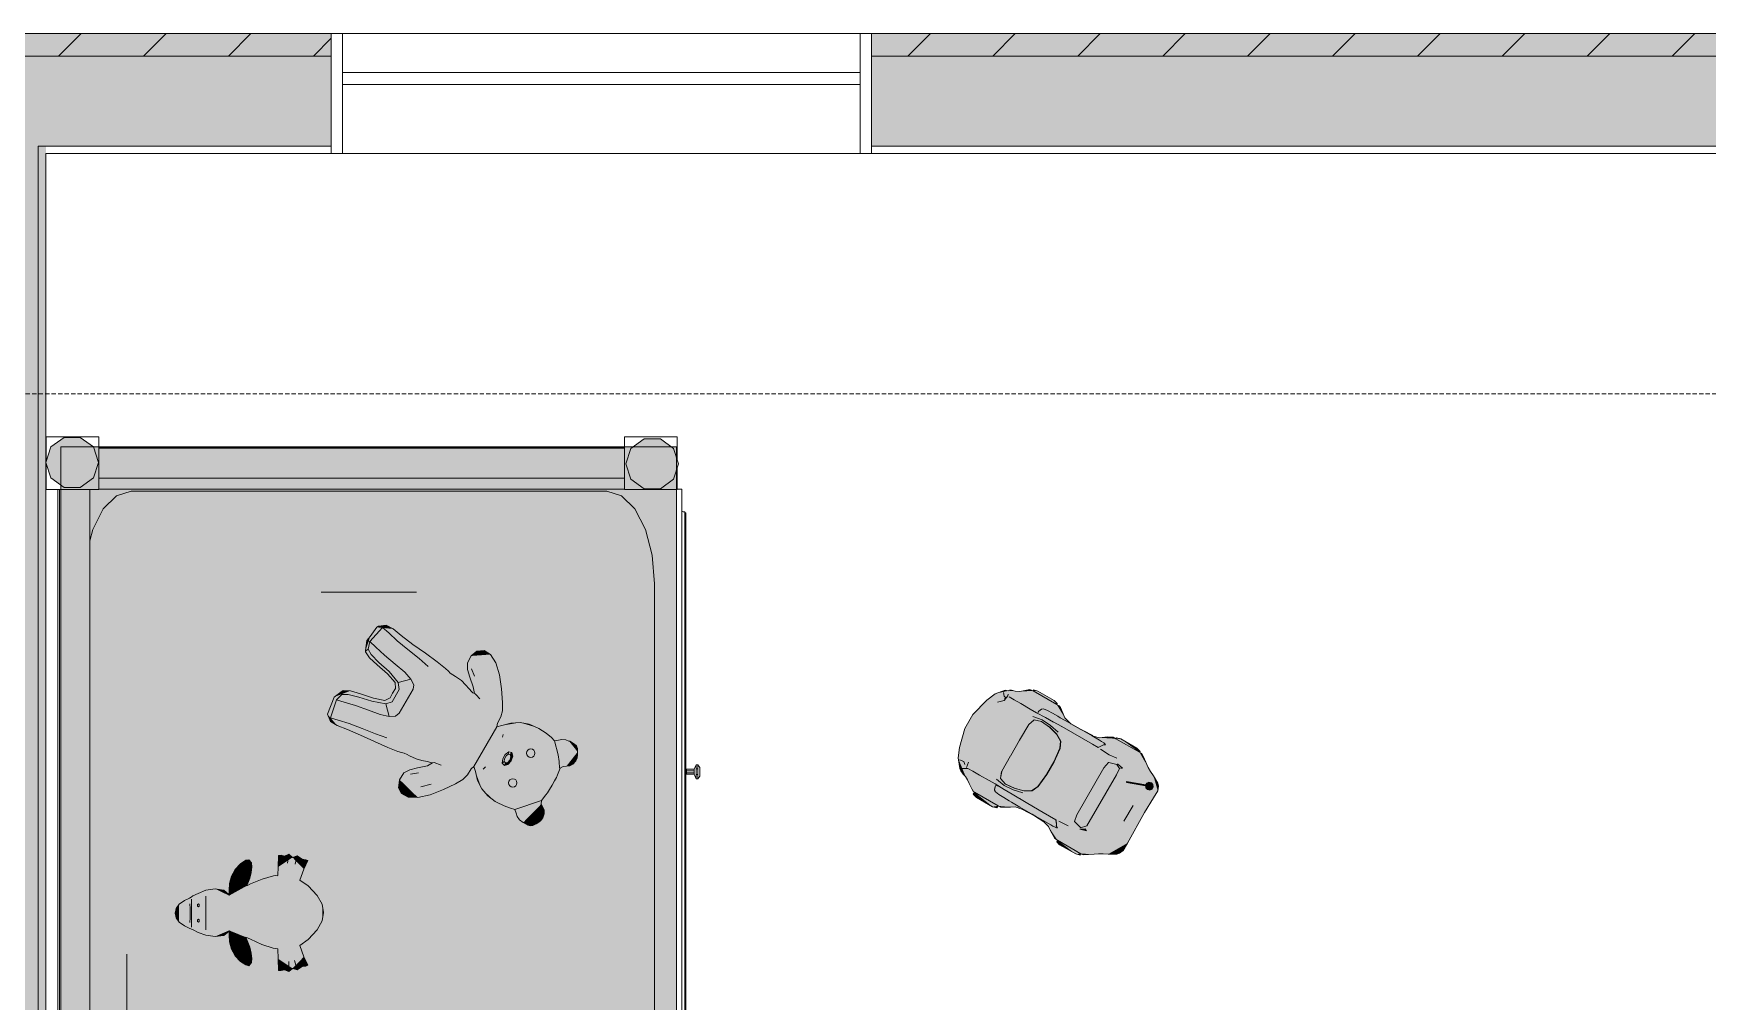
# Model space of a CAD drawing. Header units: inches. Extents: x 99 to 12024, y -5408 to 2559.
# Drawn here: x 8826.3 to 8937.8, y -5088.8 to -5024.3 of the extents above; entities that cross this region are included whole.
import ezdxf

# ---------------------------------------------------------------- set-up
doc = ezdxf.new("R2010")
doc.units = ezdxf.units.IN
doc.header["$LTSCALE"] = 96
doc.header["$MEASUREMENT"] = 0
doc.linetypes.add('Dash', pattern=[0.225, 0.15, -0.075])
for name, color, linetype, lineweight in [('Doors', 5, 'Continuous', 5), ('Walls_  Normal', 6, 'Continuous', 13), ('Windows', 5, 'Continuous', 5)]:
    doc.layers.add(name, color=color, linetype=linetype, lineweight=lineweight)
doc.layers.add('Furniture_ Interior', color=7, linetype='Continuous', lineweight=25, true_color=0x8080c0)
doc.layers.add('Hatch', color=7, linetype='Continuous', lineweight=0, true_color=0x919191)

# ---------------------------------------------------------------- blocks, each defined once
blk = doc.blocks.new('Beds_Single_Daybed')
at = {"layer": 'Furniture_ Interior', "color": 163, "lineweight": 0, "true_color": 0x8080c0, "transparency": 33554687}
for p, q in [((-37.12, 42.76), (37.12, 42.76)), ((-37.12, 42.64), (37.12, 42.64)), ((37.12, 40.64), (-37.12, 40.64)), ((-39.88, 5.02), (-39.88, 40.03)), ((-37.88, 40.03), (-37.88, 5.02)), ((-37.15, 5.02), (-37.15, 40.03)), ((38.58, 40.03), (37.12, 40.03)), ((37.88, 5.02), (37.88, 40.03)), ((39.88, 40.03), (39.88, 5.02)), ((-6.15, 38.16), (6.19, 38.16)), ((18.54, 38.16), (24.71, 38.16)), ((-30.28, 18.87), (-30.28, 25.22)), ((38.6, 1.52), (37.12, 1.52)), ((-18.5, 0.13), (-18.5, 0.25)), ((-18.38, 0.38), (-18.38, 0.88)), ((-18.24, 0.88), (-18.24, 0.38)), ((-18.12, 0.25), (-18.12, 0.13)), ((18.12, 0.13), (18.12, 0.25)), ((18.24, 0.38), (18.24, 0.88)), ((18.38, 0.88), (18.38, 0.38)), ((18.5, 0.25), (18.5, 0.13))]:
    blk.add_line(p, q, dxfattribs=at)
for points in [[(-38.83, 43.53), (-37.12, 43.53), (-37.12, 40.03), (-40.62, 40.03), (-40.62, 43.53), (-39.02, 43.53)], [(-37.15, 1.52), (-37.15, 1.21), (37.12, 1.21), (37.12, 43.53), (40.62, 43.53), (40.62, 40.03), (39.24, 40.03)], [(33.69, 40.64), (34.46, 40.44), (35.82, 39.74), (36.7, 38.85), (37, 37.87), (37, 6.2), (36.7, 5.22), (35.82, 4.34), (34.46, 3.63), (32.74, 3.18), (30.83, 3.03), (-30.83, 3.03), (-32.74, 3.18), (-34.46, 3.63), (-35.82, 4.34), (-36.7, 5.22), (-37, 6.2), (-37, 37.87), (-36.7, 38.85), (-35.82, 39.74), (-34.46, 40.44), (-33.69, 40.64)], [(-39.88, 5.04), (-39.89, 5.04), (-39.89, 40.03)], [(37.87, 5.02), (37.87, 39.94), (37.88, 39.94)], [(-39.13, 1.52), (-40.62, 1.52), (-40.62, 5.02), (-37.12, 5.02), (-37.12, 1.52), (-38.52, 1.52)], [(37.12, 5.02), (40.62, 5.02), (40.62, 1.52), (39.21, 1.52)], [(-0.93, 1.21), (-0.95, 1.19), (-0.99, 1.1), (-1, 1), (-35.62, 1), (-35.64, 1.1), (-35.68, 1.19), (-35.69, 1.21)], [(35.69, 1.21), (35.68, 1.19), (35.64, 1.1), (35.63, 1), (1, 1), (0.99, 1.1), (0.95, 1.19), (0.93, 1.21)], [(-1.06, 1), (-1.06, 0.94), (-35.56, 0.94), (-35.56, 1)], [(-17.85, 0.25), (-17.85, 0.13), (-18.77, 0.13), (-18.77, 0.25), (-17.85, 0.25), (-18.14, 0.38), (-18.49, 0.38), (-18.77, 0.25)], [(-17.85, 0.13), (-18.02, 0), (-18.6, 0), (-18.77, 0.13)], [(-18.49, 0.38), (-18.49, 0.88), (-18.14, 0.88), (-18.14, 0.38)], [(35.56, 1), (35.56, 0.94), (1.06, 0.94), (1.06, 1)], [(17.85, 0.13), (17.85, 0.25), (18.14, 0.38), (18.14, 0.88), (18.49, 0.88), (18.49, 0.38)], [(18.77, 0.13), (17.85, 0.13), (18.02, 0), (18.6, 0), (18.77, 0.13), (18.77, 0.25), (17.85, 0.25)], [(18.14, 0.38), (18.49, 0.38), (18.77, 0.25)]]:
    blk.add_lwpolyline(points, dxfattribs=at)
for points in [[(-40.59, 42.35), (-39.95, 43.23), (-38.92, 43.56), (-37.89, 43.23), (-37.26, 42.35), (-37.26, 41.27), (-37.89, 40.39), (-38.92, 40.06), (-39.95, 40.39), (-40.59, 41.27)], [(40.05, 42.56), (40.05, 1.56), (-39.95, 1.56), (-39.95, 42.56)], [(37.24, 41.13), (37.24, 42.22), (37.88, 43.09), (38.91, 43.43), (39.94, 43.09), (40.57, 42.22), (40.57, 41.13), (39.94, 40.26), (38.91, 39.92), (37.88, 40.26)], [(-40.49, 3.71), (-39.86, 4.59), (-38.83, 4.92), (-37.8, 4.59), (-37.16, 3.71), (-37.16, 2.63), (-37.8, 1.75), (-38.83, 1.42), (-39.86, 1.75), (-40.49, 2.63)], [(37.88, 1.75), (37.24, 2.63), (37.24, 3.71), (37.88, 4.59), (38.91, 4.92), (39.94, 4.59), (40.57, 3.71), (40.57, 2.63), (39.94, 1.75), (38.91, 1.42)]]:
    blk.add_lwpolyline(points, close=True, dxfattribs=at)
at = {"layer": 'Furniture_ Interior', "color": 7, "lineweight": 0, "true_color": 0xffffff, "transparency": 33554687}
for points in [[(-39.95, 43.23), (-38.92, 43.56), (-39.95, 43.23), (-37.89, 43.23)], [(-39.95, 43.23), (-37.26, 42.35), (-39.95, 43.23), (-40.59, 42.35)], [(-37.89, 43.23), (-37.26, 42.35), (-37.89, 43.23), (-39.95, 43.23)], [(40.05, 1.56), (-39.95, 1.56), (40.05, 1.56), (40.05, 42.56)], [(40.05, 42.56), (-39.95, 1.56), (40.05, 42.56), (-39.95, 42.56)], [(37.24, 42.22), (37.88, 43.09), (37.24, 42.22), (40.57, 42.22)], [(38.91, 43.43), (39.94, 43.09), (38.91, 43.43), (37.88, 43.09)], [(37.88, 43.09), (39.94, 43.09), (37.88, 43.09), (40.57, 42.22)], [(-40.59, 42.35), (-37.26, 42.35), (-40.59, 42.35), (-37.26, 41.27)], [(-40.59, 41.27), (-40.59, 42.35), (-40.59, 41.27), (-37.26, 41.27)], [(-40.59, 41.27), (-37.26, 41.27), (-40.59, 41.27), (-39.95, 40.39)], [(-37.26, 41.27), (-37.89, 40.39), (-37.26, 41.27), (-39.95, 40.39)], [(37.24, 42.22), (40.57, 42.22), (37.24, 42.22), (37.24, 41.13)], [(37.24, 41.13), (40.57, 42.22), (37.24, 41.13), (40.57, 41.13)], [(-38.92, 40.06), (-39.95, 40.39), (-38.92, 40.06), (-37.89, 40.39)], [(37.88, 40.26), (37.24, 41.13), (37.88, 40.26), (40.57, 41.13)], [(37.88, 40.26), (40.57, 41.13), (37.88, 40.26), (39.94, 40.26)], [(39.94, 40.26), (38.91, 39.92), (39.94, 40.26), (37.88, 40.26)], [(-40.49, 3.71), (-39.86, 4.59), (-40.49, 3.71), (-37.8, 4.59)], [(-37.8, 4.59), (-37.16, 3.71), (-37.8, 4.59), (-40.49, 3.71)], [(-39.86, 4.59), (-38.83, 4.92), (-39.86, 4.59), (-37.8, 4.59)], [(37.88, 4.59), (40.57, 3.71), (37.88, 4.59), (37.24, 3.71)], [(37.88, 4.59), (38.91, 4.92), (37.88, 4.59), (39.94, 4.59)], [(39.94, 4.59), (40.57, 3.71), (39.94, 4.59), (37.88, 4.59)], [(-40.49, 3.71), (-37.16, 3.71), (-40.49, 3.71), (-40.49, 2.63)], [(-40.49, 2.63), (-37.16, 3.71), (-40.49, 2.63), (-37.16, 2.63)], [(37.24, 3.71), (40.57, 3.71), (37.24, 3.71), (40.57, 2.63)], [(37.24, 2.63), (37.24, 3.71), (37.24, 2.63), (40.57, 2.63)], [(-37.16, 2.63), (-37.8, 1.75), (-37.16, 2.63), (-40.49, 2.63)], [(-37.8, 1.75), (-39.86, 1.75), (-37.8, 1.75), (-40.49, 2.63)], [(37.88, 1.75), (37.24, 2.63), (37.88, 1.75), (40.57, 2.63)], [(40.57, 2.63), (39.94, 1.75), (40.57, 2.63), (37.88, 1.75)], [(-38.83, 1.42), (-39.86, 1.75), (-38.83, 1.42), (-37.8, 1.75)], [(37.88, 1.75), (39.94, 1.75), (37.88, 1.75), (38.91, 1.42)]]:
    blk.add_solid(points, dxfattribs=at)
blk = doc.blocks.new("-Bonus Kids' Items_Toys_Plush Bear")
at = {"layer": 'Furniture_ Interior', "color": 163, "lineweight": 0, "true_color": 0x8080c0, "transparency": 33554687}
for p, q in [((-2.64, 14.17), (-1.24, 15.4)), ((-0.27, 12.08), (-0.24, 11.95)), ((0.37, 12.08), (0.33, 11.95)), ((-1.53, 10.37), (1.53, 10.37)), ((-1.16, 11.05), (-1.37, 11)), ((1.3, 11), (1.12, 11.05)), ((-4.47, 7.98), (-3.97, 8.51)), ((-3.73, 7.39), (-4.08, 6.98)), ((4.04, 6.98), (3.7, 7.4)), ((-3.49, 0.47), (-2.26, 0.22)), ((-1.77, 0.37), (-1.49, 0.3)), ((3.46, 0.47), (3.39, 0.19)), ((3.46, 0.47), (3.71, 0.86))]:
    blk.add_line(p, q, dxfattribs=at)
for points in [[(3.61, 1.82), (3.72, 1.13), (3.7, 0.6), (3.39, 0.19), (3.27, 0.13), (2.53, 0.06), (2.17, 0), (1.56, 0.26), (1.49, 0.3), (1.27, 0.73), (1.12, 1.41), (0.93, 2.3), (0.69, 3.03), (0.36, 3.26), (0, 3.24), (-0.36, 3.26), (-0.69, 3.03), (-0.93, 2.3), (-1.12, 1.41), (-1.27, 0.73), (-1.49, 0.3), (-1.56, 0.26), (-2.17, 0), (-3.39, 0.19), (-3.7, 0.6), (-3.72, 1.13), (-3.6, 1.84), (-3.49, 2.79), (-3.4, 3.81), (-3.3, 4.77), (-3.19, 5.48), (-3.13, 5.74), (-3.08, 5.9), (-3.06, 6.12), (-3.05, 6.31), (-3.01, 6.79), (-2.92, 7.17), (-2.8, 7.52), (-2.72, 7.76), (-2.69, 7.86), (-3.04, 7.67), (-3.49, 7.17), (-3.85, 6.78), (-4.23, 6.55), (-4.76, 6.53), (-5.26, 6.74), (-5.5, 7.1), (-5.49, 7.6), (-5.18, 8.18), (-4.62, 8.79), (-3.87, 9.39), (-3.13, 9.89), (-2.64, 10.16), (-2.23, 10.28), (-1.76, 10.3), (-1.53, 10.37), (-1.76, 10.62), (-2.21, 11.05), (-2.55, 11.57), (-2.76, 12.15), (-2.83, 12.76), (-2.83, 12.86), (-2.8, 13.43), (-2.72, 13.88), (-2.64, 14.17), (-2.82, 14.36), (-2.98, 14.53), (-3.08, 14.78), (-3.13, 15.08), (-3.12, 15.43), (-3.07, 15.6), (-2.96, 15.74), (-2.77, 15.87), (-2.58, 15.98), (-2.41, 16.04), (-2.2, 16.06), (-1.91, 16.01), (-1.71, 15.88), (-1.57, 15.7), (-1.45, 15.51), (-1.24, 15.4), (-0.77, 15.47), (-0.59, 15.5), (-0.33, 15.51), (0, 15.52), (0.33, 15.51), (0.59, 15.5), (0.77, 15.47), (1.24, 15.4), (1.45, 15.51), (1.57, 15.7), (1.71, 15.88), (1.91, 16.01), (2.2, 16.06), (2.41, 16.04), (2.58, 15.98), (2.77, 15.87), (2.96, 15.74), (3.07, 15.6), (3.12, 15.43), (3.12, 15.06), (3.11, 15.01), (3.07, 14.79), (2.97, 14.55), (2.81, 14.38), (2.64, 14.17), (2.72, 13.88), (2.8, 13.43), (2.83, 12.86), (2.83, 12.76), (2.76, 12.15), (2.55, 11.57), (2.21, 11.05), (1.76, 10.62), (1.53, 10.37), (1.76, 10.3), (2.23, 10.28), (2.64, 10.16), (3.13, 9.89), (3.87, 9.39), (4.62, 8.79), (5.18, 8.18), (5.49, 7.6), (5.5, 7.1), (5.23, 6.71), (4.76, 6.53), (4.23, 6.55), (3.85, 6.78), (3.49, 7.17), (3.05, 7.67), (2.72, 7.98), (2.69, 7.86), (2.72, 7.76), (2.8, 7.52), (2.91, 7.17), (3.01, 6.79), (3.05, 6.31), (3.08, 5.9), (3.13, 5.74), (3.19, 5.48), (3.3, 4.77), (3.4, 3.81), (3.49, 2.79)], [(-0.27, 12.27), (0.05, 12.34), (0.37, 12.27), (0.54, 12.1), (0.37, 12.08), (0.26, 12.19), (0.05, 12.24), (-0.16, 12.19), (-0.27, 12.08), (-0.45, 12.1)]]:
    blk.add_lwpolyline(points, close=True, dxfattribs=at)
for points in [[(1.24, 15.37), (1.61, 15.13), (1.95, 14.84), (2.64, 14.17)], [(0.54, 12.1), (0.48, 11.9), (0.22, 11.78), (-0.12, 11.78), (-0.39, 11.9), (-0.45, 12.1)], [(0.48, 11.9), (0.33, 11.95), (0.16, 11.87), (-0.06, 11.87), (-0.24, 11.95), (-0.39, 11.9)], [(-2.69, 7.86), (-2.63, 7.95), (-2.54, 8.45)], [(2.57, 8.47), (2.69, 8.12), (2.7, 8.02), (2.7, 8)], [(-3.68, 0.73), (-3.49, 0.47), (-3.38, 1.01), (-3.2, 1.76), (-3.05, 2.67), (-2.91, 3.61), (-2.76, 4.4)], [(0.8, 3.2), (0.43, 3.51), (-0.52, 3.51), (-0.84, 3.2), (-1.46, 3.83), (-1.64, 3.24), (-1.79, 2.41), (-1.94, 1.51), (-2.14, 0.75), (-2.26, 0.22), (-1.77, 0.37), (-1.55, 0.72), (-1.35, 1.43), (-1.16, 2.32), (-0.84, 3.2)], [(-1.46, 3.83), (-1.22, 4.18), (-0.94, 4.29), (0.91, 4.29), (1.19, 4.18), (1.42, 3.83)], [(1.54, 0.28), (1.73, 0.37), (1.51, 0.72), (1.31, 1.43), (1.13, 2.32), (0.8, 3.2), (1.42, 3.83), (1.61, 3.24), (1.76, 2.41), (1.91, 1.51), (2.1, 0.75), (2.22, 0.22), (3.46, 0.47), (3.35, 1.01), (3.17, 1.76), (3.02, 2.67), (2.88, 3.61), (2.72, 4.4)], [(1.73, 0.37), (2.22, 0.22), (2.17, 0)]]:
    blk.add_lwpolyline(points, dxfattribs=at)
for centre in [(-1.18, 13.16), (1.14, 13.21)]:
    blk.add_circle(centre, 0.28, dxfattribs=at)
at = {"layer": 'Furniture_ Interior', "color": 7, "lineweight": 0, "true_color": 0xffffff, "transparency": 33554687}
for points in [[(-3.13, 15.08), (-3.12, 15.43), (-3.13, 15.08), (-2.77, 15.87)], [(-2.77, 15.87), (-1.45, 15.51), (-2.77, 15.87), (-3.13, 15.08)], [(-3.12, 15.43), (-2.96, 15.74), (-3.12, 15.43), (-2.77, 15.87)], [(-3.07, 15.6), (-2.96, 15.74), (-3.07, 15.6), (-3.12, 15.43)], [(-2.58, 15.98), (-1.57, 15.7), (-2.58, 15.98), (-2.77, 15.87)], [(-1.57, 15.7), (-1.45, 15.51), (-1.57, 15.7), (-2.77, 15.87)], [(-2.58, 15.98), (-2.41, 16.04), (-2.58, 15.98), (-1.57, 15.7)], [(-2.41, 16.04), (-2.2, 16.06), (-2.41, 16.04), (-1.57, 15.7)], [(-1.91, 16.01), (-1.71, 15.88), (-1.91, 16.01), (-2.2, 16.06)], [(-1.71, 15.88), (-1.57, 15.7), (-1.71, 15.88), (-2.2, 16.06)], [(1.57, 15.7), (3.11, 15.01), (1.57, 15.7), (1.45, 15.51)], [(1.57, 15.7), (1.71, 15.88), (1.57, 15.7), (2.2, 16.06)], [(2.2, 16.06), (2.41, 16.04), (2.2, 16.06), (1.57, 15.7)], [(1.57, 15.7), (2.41, 16.04), (1.57, 15.7), (2.58, 15.98)], [(2.58, 15.98), (2.77, 15.87), (2.58, 15.98), (1.57, 15.7)], [(2.77, 15.87), (3.11, 15.01), (2.77, 15.87), (1.57, 15.7)], [(1.71, 15.88), (1.91, 16.01), (1.71, 15.88), (2.2, 16.06)], [(2.96, 15.74), (3.12, 15.43), (2.96, 15.74), (2.77, 15.87)], [(2.77, 15.87), (3.12, 15.43), (2.77, 15.87), (3.12, 15.06)], [(3.12, 15.06), (3.11, 15.01), (3.12, 15.06), (2.77, 15.87)], [(3.07, 15.6), (3.12, 15.43), (3.07, 15.6), (2.96, 15.74)], [(-3.08, 14.78), (-3.13, 15.08), (-3.08, 14.78), (-1.45, 15.51)], [(-2.82, 14.36), (-3.08, 14.78), (-2.82, 14.36), (-1.45, 15.51)], [(-2.82, 14.36), (-2.98, 14.53), (-2.82, 14.36), (-3.08, 14.78)], [(-0.59, 15.5), (-0.33, 15.51), (-0.59, 15.5), (-2.83, 12.86)], [(-2.83, 12.86), (-0.33, 15.51), (-2.83, 12.86), (-2.83, 12.76)], [(-2.83, 12.76), (-0.33, 15.51), (-2.83, 12.76), (-1.76, 10.62)], [(-2.8, 13.43), (-0.59, 15.5), (-2.8, 13.43), (-2.83, 12.86)], [(-2.82, 14.36), (-1.45, 15.51), (-2.82, 14.36), (-2.64, 14.17)], [(-0.77, 15.47), (-0.59, 15.5), (-0.77, 15.47), (-2.8, 13.43)], [(-2.72, 13.88), (-0.77, 15.47), (-2.72, 13.88), (-2.8, 13.43)], [(-1.24, 15.4), (-0.77, 15.47), (-1.24, 15.4), (-2.72, 13.88)], [(-2.72, 13.88), (-2.64, 14.17), (-2.72, 13.88), (-1.24, 15.4)], [(-2.64, 14.17), (-1.45, 15.51), (-2.64, 14.17), (-1.24, 15.4)], [(-0.33, 15.51), (0, 15.52), (-0.33, 15.51), (-1.76, 10.62)], [(-1.76, 10.62), (0, 15.52), (-1.76, 10.62), (1.76, 10.62)], [(0.33, 15.51), (1.76, 10.62), (0.33, 15.51), (0, 15.52)], [(0.59, 15.5), (2.83, 12.86), (0.59, 15.5), (0.33, 15.51)], [(0.33, 15.51), (2.83, 12.86), (0.33, 15.51), (2.83, 12.76)], [(2.83, 12.76), (1.76, 10.62), (2.83, 12.76), (0.33, 15.51)], [(0.77, 15.47), (2.8, 13.43), (0.77, 15.47), (0.59, 15.5)], [(2.8, 13.43), (2.83, 12.86), (2.8, 13.43), (0.59, 15.5)], [(0.77, 15.47), (1.24, 15.4), (0.77, 15.47), (2.72, 13.88)], [(2.72, 13.88), (2.8, 13.43), (2.72, 13.88), (0.77, 15.47)], [(1.45, 15.51), (2.64, 14.17), (1.45, 15.51), (1.24, 15.4)], [(1.24, 15.4), (2.64, 14.17), (1.24, 15.4), (2.72, 13.88)], [(1.45, 15.51), (3.11, 15.01), (1.45, 15.51), (3.07, 14.79)], [(1.45, 15.51), (3.07, 14.79), (1.45, 15.51), (2.81, 14.38)], [(2.81, 14.38), (2.64, 14.17), (2.81, 14.38), (1.45, 15.51)], [(3.07, 14.79), (2.97, 14.55), (3.07, 14.79), (2.81, 14.38)], [(-2.55, 11.57), (-2.76, 12.15), (-2.55, 11.57), (-2.83, 12.76)], [(-1.76, 10.62), (-2.55, 11.57), (-1.76, 10.62), (-2.83, 12.76)], [(-0.27, 12.27), (-0.27, 12.08), (-0.27, 12.27), (-0.45, 12.1)], [(-0.27, 12.27), (0.05, 12.34), (-0.27, 12.27), (-0.16, 12.19)], [(-0.16, 12.19), (-0.27, 12.08), (-0.16, 12.19), (-0.27, 12.27)], [(0.05, 12.34), (0.05, 12.24), (0.05, 12.34), (-0.16, 12.19)], [(0.05, 12.34), (0.37, 12.27), (0.05, 12.34), (0.26, 12.19)], [(0.26, 12.19), (0.05, 12.24), (0.26, 12.19), (0.05, 12.34)], [(0.37, 12.27), (0.37, 12.08), (0.37, 12.27), (0.26, 12.19)], [(0.54, 12.1), (0.37, 12.08), (0.54, 12.1), (0.37, 12.27)], [(2.83, 12.76), (2.55, 11.57), (2.83, 12.76), (1.76, 10.62)], [(2.83, 12.76), (2.76, 12.15), (2.83, 12.76), (2.55, 11.57)], [(-2.21, 11.05), (-2.55, 11.57), (-2.21, 11.05), (-1.76, 10.62)], [(2.55, 11.57), (2.21, 11.05), (2.55, 11.57), (1.76, 10.62)], [(-3.13, 9.89), (-2.64, 10.16), (-3.13, 9.89), (-2.69, 7.86)], [(-1.76, 10.3), (-1.53, 10.37), (-1.76, 10.3), (-2.69, 7.86)], [(-2.69, 7.86), (-1.53, 10.37), (-2.69, 7.86), (1.53, 10.37)], [(2.69, 7.86), (-2.69, 7.86), (2.69, 7.86), (1.53, 10.37)], [(-2.69, 7.86), (-2.23, 10.28), (-2.69, 7.86), (-1.76, 10.3)], [(-2.69, 7.86), (-2.64, 10.16), (-2.69, 7.86), (-2.23, 10.28)], [(-1.76, 10.62), (1.76, 10.62), (-1.76, 10.62), (-1.53, 10.37)], [(1.76, 10.62), (1.53, 10.37), (1.76, 10.62), (-1.53, 10.37)], [(2.69, 7.86), (1.53, 10.37), (2.69, 7.86), (2.72, 7.98)], [(2.72, 7.98), (1.53, 10.37), (2.72, 7.98), (1.76, 10.3)], [(1.76, 10.3), (2.23, 10.28), (1.76, 10.3), (2.72, 7.98)], [(2.23, 10.28), (2.64, 10.16), (2.23, 10.28), (2.72, 7.98)], [(2.72, 7.98), (2.64, 10.16), (2.72, 7.98), (3.13, 9.89)], [(-4.62, 8.79), (-3.87, 9.39), (-4.62, 8.79), (-3.04, 7.67)], [(-2.69, 7.86), (-3.87, 9.39), (-2.69, 7.86), (-3.13, 9.89)], [(-3.04, 7.67), (-3.87, 9.39), (-3.04, 7.67), (-2.69, 7.86)], [(3.13, 9.89), (3.87, 9.39), (3.13, 9.89), (2.72, 7.98)], [(2.72, 7.98), (3.87, 9.39), (2.72, 7.98), (3.05, 7.67)], [(3.87, 9.39), (4.62, 8.79), (3.87, 9.39), (3.05, 7.67)], [(-5.49, 7.6), (-5.18, 8.18), (-5.49, 7.6), (-4.76, 6.53)], [(-3.49, 7.17), (-5.18, 8.18), (-3.49, 7.17), (-4.62, 8.79)], [(-4.76, 6.53), (-5.18, 8.18), (-4.76, 6.53), (-4.23, 6.55)], [(-4.23, 6.55), (-5.18, 8.18), (-4.23, 6.55), (-3.85, 6.78)], [(-3.85, 6.78), (-5.18, 8.18), (-3.85, 6.78), (-3.49, 7.17)], [(-3.04, 7.67), (-3.49, 7.17), (-3.04, 7.67), (-4.62, 8.79)], [(-2.69, 7.86), (2.72, 7.76), (-2.69, 7.86), (-2.72, 7.76)], [(2.69, 7.86), (2.72, 7.76), (2.69, 7.86), (-2.69, 7.86)], [(3.05, 7.67), (4.62, 8.79), (3.05, 7.67), (3.49, 7.17)], [(3.49, 7.17), (4.62, 8.79), (3.49, 7.17), (5.18, 8.18)], [(3.49, 7.17), (5.18, 8.18), (3.49, 7.17), (3.85, 6.78)], [(4.23, 6.55), (3.85, 6.78), (4.23, 6.55), (5.18, 8.18)], [(4.23, 6.55), (5.18, 8.18), (4.23, 6.55), (4.76, 6.53)], [(4.76, 6.53), (5.18, 8.18), (4.76, 6.53), (5.49, 7.6)], [(-5.26, 6.74), (-5.5, 7.1), (-5.26, 6.74), (-5.49, 7.6)], [(-4.76, 6.53), (-5.26, 6.74), (-4.76, 6.53), (-5.49, 7.6)], [(-3.05, 6.31), (-3.01, 6.79), (-3.05, 6.31), (0, 3.24)], [(-3.01, 6.79), (-2.92, 7.17), (-3.01, 6.79), (2.91, 7.17)], [(2.91, 7.17), (3.01, 6.79), (2.91, 7.17), (-3.01, 6.79)], [(-3.01, 6.79), (3.01, 6.79), (-3.01, 6.79), (0, 3.24)], [(-2.92, 7.17), (-2.8, 7.52), (-2.92, 7.17), (2.91, 7.17)], [(-2.72, 7.76), (2.72, 7.76), (-2.72, 7.76), (-2.8, 7.52)], [(2.72, 7.76), (2.8, 7.52), (2.72, 7.76), (-2.8, 7.52)], [(-2.8, 7.52), (2.8, 7.52), (-2.8, 7.52), (2.91, 7.17)], [(3.01, 6.79), (3.05, 6.31), (3.01, 6.79), (0, 3.24)], [(5.23, 6.71), (4.76, 6.53), (5.23, 6.71), (5.49, 7.6)], [(5.49, 7.6), (5.5, 7.1), (5.49, 7.6), (5.23, 6.71)], [(-0.36, 3.26), (-3.19, 5.48), (-0.36, 3.26), (-3.13, 5.74)], [(-3.13, 5.74), (-3.08, 5.9), (-3.13, 5.74), (-0.36, 3.26)], [(-0.36, 3.26), (-3.08, 5.9), (-0.36, 3.26), (-3.06, 6.12)], [(-3.06, 6.12), (-3.05, 6.31), (-3.06, 6.12), (-0.36, 3.26)], [(-0.36, 3.26), (-3.05, 6.31), (-0.36, 3.26), (0, 3.24)], [(0, 3.24), (3.05, 6.31), (0, 3.24), (0.36, 3.26)], [(3.05, 6.31), (3.08, 5.9), (3.05, 6.31), (0.36, 3.26)], [(0.36, 3.26), (3.08, 5.9), (0.36, 3.26), (3.13, 5.74)], [(3.13, 5.74), (3.19, 5.48), (3.13, 5.74), (0.36, 3.26)], [(-0.69, 3.03), (-3.4, 3.81), (-0.69, 3.03), (-3.3, 4.77)], [(-3.3, 4.77), (-3.19, 5.48), (-3.3, 4.77), (-0.36, 3.26)], [(-0.36, 3.26), (-0.69, 3.03), (-0.36, 3.26), (-3.3, 4.77)], [(0.36, 3.26), (3.19, 5.48), (0.36, 3.26), (3.3, 4.77)], [(0.69, 3.03), (0.36, 3.26), (0.69, 3.03), (3.3, 4.77)], [(3.3, 4.77), (3.4, 3.81), (3.3, 4.77), (0.69, 3.03)], [(-3.49, 2.79), (-3.4, 3.81), (-3.49, 2.79), (-0.69, 3.03)], [(0.69, 3.03), (3.4, 3.81), (0.69, 3.03), (3.49, 2.79)], [(-0.93, 2.3), (-3.6, 1.84), (-0.93, 2.3), (-3.49, 2.79)], [(-0.93, 2.3), (-1.12, 1.41), (-0.93, 2.3), (-3.6, 1.84)], [(-0.69, 3.03), (-0.93, 2.3), (-0.69, 3.03), (-3.49, 2.79)], [(0.93, 2.3), (0.69, 3.03), (0.93, 2.3), (3.49, 2.79)], [(3.49, 2.79), (3.61, 1.82), (3.49, 2.79), (0.93, 2.3)], [(3.61, 1.82), (1.12, 1.41), (3.61, 1.82), (0.93, 2.3)], [(-1.27, 0.73), (-3.72, 1.13), (-1.27, 0.73), (-3.6, 1.84)], [(-2.17, 0), (-3.72, 1.13), (-2.17, 0), (-1.27, 0.73)], [(-3.7, 0.6), (-3.72, 1.13), (-3.7, 0.6), (-3.39, 0.19)], [(-3.39, 0.19), (-3.72, 1.13), (-3.39, 0.19), (-2.17, 0)], [(-1.12, 1.41), (-1.27, 0.73), (-1.12, 1.41), (-3.6, 1.84)], [(3.61, 1.82), (2.53, 0.06), (3.61, 1.82), (1.12, 1.41)], [(2.53, 0.06), (1.27, 0.73), (2.53, 0.06), (1.12, 1.41)], [(3.61, 1.82), (3.72, 1.13), (3.61, 1.82), (2.53, 0.06)], [(3.72, 1.13), (3.27, 0.13), (3.72, 1.13), (2.53, 0.06)], [(3.72, 1.13), (3.7, 0.6), (3.72, 1.13), (3.27, 0.13)], [(-1.56, 0.26), (-2.17, 0), (-1.56, 0.26), (-1.27, 0.73)], [(-1.27, 0.73), (-1.49, 0.3), (-1.27, 0.73), (-1.56, 0.26)], [(1.56, 0.26), (1.27, 0.73), (1.56, 0.26), (2.53, 0.06)], [(1.56, 0.26), (1.49, 0.3), (1.56, 0.26), (1.27, 0.73)], [(2.53, 0.06), (2.17, 0), (2.53, 0.06), (1.56, 0.26)], [(3.7, 0.6), (3.39, 0.19), (3.7, 0.6), (3.27, 0.13)]]:
    blk.add_solid(points, dxfattribs=at)
blk = doc.blocks.new("-Bonus Kids' Items_Toys_Toy Car")
at = {"layer": 'Furniture_ Interior', "color": 163, "lineweight": 0, "true_color": 0x8080c0, "transparency": 33554687}
for p, q in [((-0.56, 12.27), (0.66, 12.27)), ((1.76, 11.12), (2.21, 12.34)), ((2.24, 12.32), (1.79, 11.08)), ((2.28, 12.32), (1.83, 11.09)), ((-3.86, 9.06), (-3.86, 10.87)), ((3.94, 10.87), (3.94, 9.06)), ((-2.72, 8.52), (-2.68, 9.2)), ((-2.22, 9.43), (-2.22, 9.43)), ((-0.55, 9.34), (-0.55, 9.34)), ((0.65, 9.34), (0.65, 9.34)), ((2.47, 9.97), (2.48, 9.97)), ((2.85, 8.29), (2.85, 8.31)), ((-3.22, 6.92), (-3.25, 7.64)), ((-3.21, 6.74), (-3.24, 7.66)), ((-3.22, 6.95), (-3.24, 7.63)), ((3.34, 7.66), (3.31, 6.74)), ((3.35, 7.64), (3.32, 6.92)), ((3.35, 7.63), (3.32, 6.95)), ((-3.86, 4.5), (-3.86, 2.68)), ((-2.72, 5.53), (-2.72, 5.51)), ((2.83, 5.51), (2.83, 5.53)), ((3.94, 4.5), (3.94, 2.68)), ((-0.55, 3.55), (-1.73, 3.55)), ((-2.33, 1.34), (-2.7, 1.39)), ((2.66, 1.37), (2.51, 1.32))]:
    blk.add_line(p, q, dxfattribs=at)
for points in [[(-3.86, 4.68), (-3.51, 5.26), (-3.36, 5.51), (-3.26, 5.97), (-3.23, 6.93), (-3.26, 7.66), (-3.37, 8.08), (-3.53, 8.31), (-3.86, 8.85), (-3.86, 9.06), (-3.98, 9.08), (-4.05, 9.34), (-4.05, 10.58), (-3.98, 10.87), (-3.86, 10.87), (-3.86, 11.04), (-3.44, 11.65), (-3.27, 11.89), (-3.12, 12.15), (-2.97, 12.46), (-2.69, 12.95), (-2.55, 13.09), (-2.26, 13.2), (-1.7, 13.2), (0.64, 13.17), (1.77, 13.2), (2.33, 13.2), (2.62, 13.09), (2.77, 12.95), (3.05, 12.46), (3.2, 12.15), (3.35, 11.89), (3.72, 11.39), (3.94, 11.04), (3.94, 10.87), (4.01, 10.87), (4.09, 10.58), (4.09, 9.35), (4.01, 9.06), (3.94, 9.06), (3.94, 8.85), (3.77, 8.52), (3.45, 8.08), (3.34, 7.66), (3.31, 6.93), (3.3, 6.72), (3.3, 5.96), (3.44, 5.42), (3.89, 4.83), (3.94, 4.68), (3.94, 4.5), (4.02, 4.5), (4.09, 4.21), (4.09, 2.97), (4.02, 2.68), (3.94, 2.68), (3.94, 2.57), (3.9, 2.45), (3.46, 1.94), (3.33, 1.65), (3.26, 1.43), (3.19, 1.3), (3.12, 1.25), (3.05, 1.05), (2.51, 0.59), (1.86, 0.32), (0.58, 0), (-0.5, 0), (-1.78, 0.32), (-2.43, 0.59), (-2.97, 1.05), (-3.07, 1.18), (-3.18, 1.43), (-3.25, 1.65), (-3.38, 1.87), (-3.54, 2.08), (-3.86, 2.57), (-3.86, 2.68), (-4.02, 2.68), (-4.09, 2.97), (-4.09, 4.21), (-4.02, 4.5), (-3.86, 4.5)], [(2.05, 12.57), (2.1, 12.72), (2.24, 12.82), (2.4, 12.82), (2.53, 12.72), (2.58, 12.57), (2.53, 12.41), (2.4, 12.32), (2.24, 12.32), (2.1, 12.41)], [(-2.35, 10.42), (-2.28, 10.3), (-2.47, 9.99)]]:
    blk.add_lwpolyline(points, close=True, dxfattribs=at)
for points in [[(2.32, 9.43), (2.33, 9.43), (2.48, 9.98), (2.33, 10.26), (1.86, 10.29), (-2.05, 10.29), (-2.38, 9.97), (-2.37, 9.97), (-2.22, 9.43), (-1.76, 9.34), (1.86, 9.34), (2.32, 9.43)], [(2.54, 9.99), (2.45, 10.42), (2.38, 10.3)], [(2.85, 9.76), (2.78, 9.2), (2.82, 8.52)], [(-2.73, 3.85), (-2.76, 3.68), (-2.85, 3.7), (-3.07, 3.77), (-3.14, 3.88), (-3.18, 4.17), (-3.19, 4.55), (-3.2, 4.96), (-3.2, 5.15), (-3.21, 5.79), (-3.21, 6.7), (-3.21, 7.59), (-3.2, 8.17), (-3.2, 8.33), (-3.19, 8.5), (-3.18, 8.59), (-3.17, 8.61), (-3.14, 8.63), (-3.07, 8.52), (-2.99, 8.48), (-2.75, 8.31)], [(-2.97, 1.05), (-2.71, 1.5), (-2.7, 1.89), (-2.7, 2.4), (-2.69, 3.13), (-2.69, 3.6), (-2.71, 4.29), (-2.72, 4.91), (-2.72, 6.14), (-2.74, 7.32), (-2.75, 8.29), (-2.75, 8.33), (-2.99, 8.5), (-3.07, 8.54), (-3.14, 8.65), (-3.16, 8.62), (-3.16, 8.62)], [(3.26, 8.62), (3.26, 8.62), (3.24, 8.65), (3.17, 8.54), (3.09, 8.5), (2.85, 8.33), (2.84, 7.88), (2.83, 5.53), (2.82, 4.89)], [(3.27, 8.61), (3.28, 8.59), (3.29, 8.5), (3.3, 8.33), (3.31, 8.17), (3.31, 7.59), (3.31, 6.7), (3.31, 5.79), (3.3, 5.15), (3.3, 4.96), (3.29, 4.55), (3.28, 4.17), (3.24, 3.88), (3.17, 3.77), (2.96, 3.7), (2.86, 3.68)], [(2.45, 4.22), (2.45, 4.22), (2.4, 4.86), (2.23, 5.49), (1.95, 5.96), (1.52, 6.16), (0.54, 6.27), (-0.43, 6.27), (-1.42, 6.16), (-1.85, 5.96), (-2.13, 5.49), (-2.29, 4.86), (-2.35, 4.22), (-2.35, 4.22)], [(-1.76, 3.56), (-2.2, 3.72), (-2.35, 4.2), (-2.29, 4.84), (-2.13, 5.47), (-1.85, 5.94), (-1.42, 6.14), (-0.43, 6.25), (0.54, 6.25), (1.52, 6.14), (1.95, 5.94), (2.23, 5.47), (2.4, 4.84), (2.45, 4.2), (2.3, 3.72)], [(-2.36, 3.52), (-2.48, 4.17), (-2.43, 4.84), (-2.29, 5.5)], [(2.46, 3.52), (2.58, 4.17), (2.53, 4.84), (2.39, 5.5)], [(2.81, 1.5), (2.8, 1.89), (2.8, 2.4), (2.79, 3.13), (2.79, 3.6), (2.81, 4.29), (2.82, 4.91)], [(-2.8, 3.68), (-2.83, 3.69), (-3.04, 3.75), (-3.07, 3.77)], [(-1.75, 3.56), (-2.18, 3.71), (-2.2, 3.72)], [(-0.54, 3.55), (0.64, 3.55), (1.86, 3.56), (2.28, 3.71), (2.3, 3.72), (1.86, 3.56)], [(-2.49, 0.75), (-2.44, 1.05), (-2.57, 1.2)], [(2.92, 1.36), (2.8, 1.39), (2.43, 1.34), (2.1, 1)], [(2.87, 1.04), (2.68, 1.2), (2.65, 1.32)]]:
    blk.add_lwpolyline(points, dxfattribs=at)
at = {"layer": 'Furniture_ Interior', "color": 7, "lineweight": 0, "true_color": 0xffffff, "transparency": 33554687}
for points in [[(-3.37, 8.08), (-3.27, 11.89), (-3.37, 8.08), (0.64, 13.17)], [(-3.37, 8.08), (0.64, 13.17), (-3.37, 8.08), (3.45, 8.08)], [(-3.12, 12.15), (-1.7, 13.2), (-3.12, 12.15), (-3.27, 11.89)], [(-3.27, 11.89), (-1.7, 13.2), (-3.27, 11.89), (0.64, 13.17)], [(-2.97, 12.46), (-1.7, 13.2), (-2.97, 12.46), (-3.12, 12.15)], [(-2.69, 12.95), (-2.26, 13.2), (-2.69, 12.95), (-2.97, 12.46)], [(-2.26, 13.2), (-1.7, 13.2), (-2.26, 13.2), (-2.97, 12.46)], [(-2.55, 13.09), (-2.26, 13.2), (-2.55, 13.09), (-2.69, 12.95)], [(0.64, 13.17), (1.77, 13.2), (0.64, 13.17), (3.2, 12.15)], [(3.2, 12.15), (3.35, 11.89), (3.2, 12.15), (0.64, 13.17)], [(3.35, 11.89), (3.45, 8.08), (3.35, 11.89), (0.64, 13.17)], [(1.77, 13.2), (2.33, 13.2), (1.77, 13.2), (3.05, 12.46)], [(1.77, 13.2), (3.05, 12.46), (1.77, 13.2), (3.2, 12.15)], [(2.1, 12.41), (2.05, 12.57), (2.1, 12.41), (2.1, 12.72)], [(2.24, 12.82), (2.24, 12.32), (2.24, 12.82), (2.1, 12.72)], [(2.1, 12.72), (2.24, 12.32), (2.1, 12.72), (2.1, 12.41)], [(2.24, 12.82), (2.4, 12.82), (2.24, 12.82), (2.4, 12.32)], [(2.4, 12.32), (2.24, 12.32), (2.4, 12.32), (2.24, 12.82)], [(2.62, 13.09), (2.77, 12.95), (2.62, 13.09), (2.33, 13.2)], [(2.33, 13.2), (2.77, 12.95), (2.33, 13.2), (3.05, 12.46)], [(2.53, 12.72), (2.4, 12.32), (2.53, 12.72), (2.4, 12.82)], [(2.53, 12.41), (2.4, 12.32), (2.53, 12.41), (2.53, 12.72)], [(2.53, 12.72), (2.58, 12.57), (2.53, 12.72), (2.53, 12.41)], [(-3.86, 11.04), (-3.44, 11.65), (-3.86, 11.04), (-3.86, 10.87)], [(-3.86, 9.06), (-3.86, 10.87), (-3.86, 9.06), (-3.44, 11.65)], [(-3.37, 8.08), (-3.86, 9.06), (-3.37, 8.08), (-3.44, 11.65)], [(-3.44, 11.65), (-3.27, 11.89), (-3.44, 11.65), (-3.37, 8.08)], [(3.72, 11.39), (3.94, 10.87), (3.72, 11.39), (3.35, 11.89)], [(3.35, 11.89), (3.94, 10.87), (3.35, 11.89), (3.94, 9.06)], [(3.94, 9.06), (3.45, 8.08), (3.94, 9.06), (3.35, 11.89)], [(3.72, 11.39), (3.94, 11.04), (3.72, 11.39), (3.94, 10.87)], [(-3.98, 10.87), (-3.86, 10.87), (-3.98, 10.87), (-4.05, 10.58)], [(-4.05, 10.58), (-3.86, 10.87), (-4.05, 10.58), (-3.86, 9.06)], [(-4.05, 9.34), (-4.05, 10.58), (-4.05, 9.34), (-3.86, 9.06)], [(-2.47, 9.99), (-2.35, 10.42), (-2.47, 9.99), (-2.28, 10.3)], [(4.01, 10.87), (4.09, 10.58), (4.01, 10.87), (3.94, 10.87)], [(4.09, 10.58), (4.09, 9.35), (4.09, 10.58), (3.94, 10.87)], [(3.94, 10.87), (4.09, 9.35), (3.94, 10.87), (3.94, 9.06)], [(-3.98, 9.08), (-4.05, 9.34), (-3.98, 9.08), (-3.86, 9.06)], [(-3.37, 8.08), (-3.53, 8.31), (-3.37, 8.08), (-3.86, 9.06)], [(-3.86, 8.85), (-3.86, 9.06), (-3.86, 8.85), (-3.53, 8.31)], [(3.94, 9.06), (3.77, 8.52), (3.94, 9.06), (3.45, 8.08)], [(3.94, 8.85), (3.77, 8.52), (3.94, 8.85), (3.94, 9.06)], [(4.09, 9.35), (4.01, 9.06), (4.09, 9.35), (3.94, 9.06)], [(-3.26, 7.66), (-3.37, 8.08), (-3.26, 7.66), (3.45, 8.08)], [(3.45, 8.08), (3.34, 7.66), (3.45, 8.08), (-3.26, 7.66)], [(-3.26, 7.66), (3.34, 7.66), (-3.26, 7.66), (-3.23, 6.93)], [(-3.23, 6.93), (3.3, 6.72), (-3.23, 6.93), (-3.26, 5.97)], [(-3.26, 5.97), (3.3, 6.72), (-3.26, 5.97), (3.3, 5.96)], [(-3.23, 6.93), (3.34, 7.66), (-3.23, 6.93), (3.31, 6.93)], [(3.31, 6.93), (3.3, 6.72), (3.31, 6.93), (-3.23, 6.93)], [(-3.26, 5.97), (3.3, 5.96), (-3.26, 5.97), (-3.36, 5.51)], [(3.3, 5.96), (3.44, 5.42), (3.3, 5.96), (-3.36, 5.51)], [(-3.86, 2.68), (-4.09, 4.21), (-3.86, 2.68), (-3.86, 4.5)], [(-4.09, 4.21), (-4.02, 4.5), (-4.09, 4.21), (-3.86, 4.5)], [(-3.86, 4.5), (-3.86, 4.68), (-3.86, 4.5), (-3.51, 5.26)], [(-3.51, 5.26), (-3.38, 1.87), (-3.51, 5.26), (-3.86, 4.5)], [(-3.86, 4.5), (-3.38, 1.87), (-3.86, 4.5), (-3.54, 2.08)], [(-3.86, 4.5), (-3.54, 2.08), (-3.86, 4.5), (-3.86, 2.68)], [(-3.36, 5.51), (-3.38, 1.87), (-3.36, 5.51), (-3.51, 5.26)], [(-3.36, 5.51), (-0.5, 0), (-3.36, 5.51), (-3.38, 1.87)], [(3.44, 5.42), (-0.5, 0), (3.44, 5.42), (-3.36, 5.51)], [(0.58, 0), (-0.5, 0), (0.58, 0), (3.44, 5.42)], [(3.44, 5.42), (3.46, 1.94), (3.44, 5.42), (0.58, 0)], [(3.44, 5.42), (3.89, 4.83), (3.44, 5.42), (3.94, 4.5)], [(3.44, 5.42), (3.94, 4.5), (3.44, 5.42), (3.46, 1.94)], [(3.94, 4.5), (3.94, 2.68), (3.94, 4.5), (3.46, 1.94)], [(3.89, 4.83), (3.94, 4.68), (3.89, 4.83), (3.94, 4.5)], [(3.94, 4.5), (4.02, 4.5), (3.94, 4.5), (4.09, 4.21)], [(4.09, 4.21), (3.94, 2.68), (4.09, 4.21), (3.94, 4.5)], [(-4.09, 2.97), (-4.09, 4.21), (-4.09, 2.97), (-3.86, 2.68)], [(4.09, 2.97), (3.94, 2.68), (4.09, 2.97), (4.09, 4.21)], [(-3.86, 2.68), (-4.02, 2.68), (-3.86, 2.68), (-4.09, 2.97)], [(-3.54, 2.08), (-3.86, 2.57), (-3.54, 2.08), (-3.86, 2.68)], [(3.94, 2.68), (3.9, 2.45), (3.94, 2.68), (3.46, 1.94)], [(3.94, 2.68), (3.94, 2.57), (3.94, 2.68), (3.9, 2.45)], [(4.02, 2.68), (3.94, 2.68), (4.02, 2.68), (4.09, 2.97)], [(-0.5, 0), (-3.25, 1.65), (-0.5, 0), (-3.38, 1.87)], [(-1.78, 0.32), (-3.25, 1.65), (-1.78, 0.32), (-0.5, 0)], [(-2.43, 0.59), (-3.18, 1.43), (-2.43, 0.59), (-3.25, 1.65)], [(-1.78, 0.32), (-2.43, 0.59), (-1.78, 0.32), (-3.25, 1.65)], [(-3.07, 1.18), (-3.18, 1.43), (-3.07, 1.18), (-2.97, 1.05)], [(-2.97, 1.05), (-3.18, 1.43), (-2.97, 1.05), (-2.43, 0.59)], [(3.46, 1.94), (1.86, 0.32), (3.46, 1.94), (0.58, 0)], [(3.33, 1.65), (1.86, 0.32), (3.33, 1.65), (3.46, 1.94)], [(3.33, 1.65), (3.12, 1.25), (3.33, 1.65), (1.86, 0.32)], [(3.12, 1.25), (2.51, 0.59), (3.12, 1.25), (1.86, 0.32)], [(3.05, 1.05), (2.51, 0.59), (3.05, 1.05), (3.12, 1.25)], [(3.26, 1.43), (3.12, 1.25), (3.26, 1.43), (3.33, 1.65)], [(3.19, 1.3), (3.12, 1.25), (3.19, 1.3), (3.26, 1.43)]]:
    blk.add_solid(points, dxfattribs=at)
blk = doc.blocks.new("-Bonus Kids' Items_Toys_Plush Duck")
at = {"layer": 'Furniture_ Interior', "color": 163, "lineweight": 0, "true_color": 0x8080c0, "transparency": 33554687}
for p, q in [((-2.62, 7.81), (-2.53, 7.23)), ((-3.19, 7.7), (-3.05, 7.16)), ((-1.75, 6.39), (-1.9, 6.38)), ((-3.19, 0.11), (-3, 0.74)), ((-2.62, 0), (-2.62, 0.67))]:
    blk.add_line(p, q, dxfattribs=at)
at = {"layer": 'Furniture_ Interior', "lineweight": 0, "transparency": 33554687}
blk.add_line((3.34, 3.44), (3.33, 3.44), dxfattribs=at)
at = {"layer": 'Furniture_ Interior', "color": 163, "lineweight": 0, "true_color": 0x8080c0, "transparency": 33554687}
for points in [[(0.11, 5.89), (-0.02, 6.23), (-0.11, 6.61), (-0.15, 6.96), (-0.14, 7.24), (0.04, 7.45), (0.25, 7.41), (0.6, 7.17), (0.96, 6.8), (1.2, 6.35), (1.33, 5.86), (1.36, 5.39), (1.35, 5.06), (1.38, 5.13), (1.71, 5.43), (2.28, 5.51), (2.9, 5.42), (3.42, 5.21), (3.77, 5.05), (3.87, 4.96), (3.99, 4.9), (4.33, 4.73), (4.68, 4.49), (4.88, 4.2), (4.94, 3.89), (4.88, 3.57), (4.69, 3.29), (4.33, 3.05), (4.01, 2.89), (3.75, 2.78), (3.41, 2.61), (2.9, 2.43), (2.28, 2.34), (1.71, 2.4), (1.38, 2.67), (1.35, 2.74), (1.36, 2.45), (1.33, 1.99), (1.2, 1.5), (0.96, 1.04), (0.6, 0.67), (0.25, 0.44), (0.04, 0.39), (-0.14, 0.6), (-0.15, 0.88), (-0.11, 1.23), (-0.02, 1.62), (0.11, 1.95), (0.25, 2.29), (-0.07, 2.15), (-0.83, 1.81), (-1.59, 1.55), (-1.89, 1.51), (-1.92, 0.85), (-1.94, 0.08), (-2.12, 0.06), (-2.33, 0.12), (-2.62, 0), (-2.62, 0), (-2.87, 0.21), (-3.19, 0.11), (-3.52, 0.33), (-3.75, 0.36), (-3.89, 0.42), (-3.62, 0.98), (-3.36, 1.74), (-3.92, 2.13), (-4.52, 2.79), (-4.85, 3.38), (-4.94, 3.93), (-4.85, 4.48), (-4.52, 5.06), (-3.91, 5.71), (-3.36, 6.08), (-3.62, 6.83), (-3.89, 7.39), (-3.75, 7.45), (-3.52, 7.48), (-3.19, 7.7), (-2.87, 7.6), (-2.62, 7.81), (-2.33, 7.69), (-2.12, 7.75), (-1.94, 7.73), (-1.92, 6.97), (-1.9, 6.39), (-1.61, 6.38), (-0.85, 6.16), (-0.08, 5.84), (0.18, 5.71)], [(3.4, 4.52), (3.46, 4.47), (3.46, 4.36), (3.4, 4.31), (3.34, 4.36), (3.34, 4.47)]]:
    blk.add_lwpolyline(points, close=True, dxfattribs=at)
for points in [[(2.91, 5.02), (2.91, 4.51), (2.91, 3.89), (2.91, 3.89), (2.91, 2.78)], [(3.86, 4.82), (3.86, 4.53), (3.85, 4.22), (3.85, 3.55), (3.86, 3.24), (3.86, 2.96)], [(3.96, 4.51), (3.95, 4.21), (3.95, 3.89), (3.95, 3.57), (3.96, 3.27)], [(3.4, 3.5), (3.46, 3.44), (3.46, 3.34), (3.4, 3.29), (3.34, 3.34), (3.34, 3.44), (3.4, 3.5)]]:
    blk.add_lwpolyline(points, dxfattribs=at)
at = {"layer": 'Furniture_ Interior', "color": 7, "lineweight": 0, "true_color": 0xffffff, "transparency": 33554687}
for points in [[(-2.87, 7.6), (-2.62, 7.81), (-2.87, 7.6), (-2.33, 7.69)], [(-3.89, 7.39), (-3.75, 7.45), (-3.89, 7.39), (-3.62, 6.83)], [(-3.62, 6.83), (-3.75, 7.45), (-3.62, 6.83), (-3.52, 7.48)], [(-3.62, 6.83), (-3.52, 7.48), (-3.62, 6.83), (-2.87, 7.6)], [(-2.87, 7.6), (-1.92, 6.97), (-2.87, 7.6), (-3.62, 6.83)], [(-3.62, 6.83), (-1.92, 6.97), (-3.62, 6.83), (-3.36, 6.08)], [(-3.52, 7.48), (-3.19, 7.7), (-3.52, 7.48), (-2.87, 7.6)], [(-1.92, 6.97), (-1.9, 6.39), (-1.92, 6.97), (-3.36, 6.08)], [(-2.87, 7.6), (-2.33, 7.69), (-2.87, 7.6), (-1.92, 6.97)], [(-2.33, 7.69), (-2.12, 7.75), (-2.33, 7.69), (-1.92, 6.97)], [(-2.12, 7.75), (-1.94, 7.73), (-2.12, 7.75), (-1.92, 6.97)], [(-0.14, 7.24), (0.25, 7.41), (-0.14, 7.24), (-0.15, 6.96)], [(-0.15, 6.96), (0.25, 7.41), (-0.15, 6.96), (0.6, 7.17)], [(-0.11, 6.61), (-0.15, 6.96), (-0.11, 6.61), (0.6, 7.17)], [(0.04, 7.45), (0.25, 7.41), (0.04, 7.45), (-0.14, 7.24)], [(-0.11, 6.61), (0.6, 7.17), (-0.11, 6.61), (0.96, 6.8)], [(-0.02, 6.23), (-0.11, 6.61), (-0.02, 6.23), (0.96, 6.8)], [(0.96, 6.8), (1.2, 6.35), (0.96, 6.8), (-0.02, 6.23)], [(-4.52, 5.06), (-3.91, 5.71), (-4.52, 5.06), (-4.52, 2.79)], [(-4.52, 2.79), (-3.91, 5.71), (-4.52, 2.79), (-3.92, 2.13)], [(-3.92, 2.13), (-3.91, 5.71), (-3.92, 2.13), (-3.36, 6.08)], [(-3.36, 1.74), (-3.92, 2.13), (-3.36, 1.74), (-3.36, 6.08)], [(-3.36, 6.08), (-1.9, 6.39), (-3.36, 6.08), (-1.89, 1.51)], [(-1.89, 1.51), (-3.36, 1.74), (-1.89, 1.51), (-3.36, 6.08)], [(-1.89, 1.51), (-1.9, 6.39), (-1.89, 1.51), (-1.59, 1.55)], [(-1.59, 1.55), (-1.9, 6.39), (-1.59, 1.55), (-0.83, 1.81)], [(-1.9, 6.39), (-1.61, 6.38), (-1.9, 6.39), (-0.83, 1.81)], [(-0.83, 1.81), (-1.61, 6.38), (-0.83, 1.81), (-0.85, 6.16)], [(-0.07, 2.15), (-0.83, 1.81), (-0.07, 2.15), (-0.85, 6.16)], [(-0.85, 6.16), (-0.08, 5.84), (-0.85, 6.16), (-0.07, 2.15)], [(-0.07, 2.15), (-0.08, 5.84), (-0.07, 2.15), (0.18, 5.71)], [(0.18, 5.71), (0.25, 2.29), (0.18, 5.71), (-0.07, 2.15)], [(-0.02, 6.23), (1.2, 6.35), (-0.02, 6.23), (0.11, 5.89)], [(0.18, 5.71), (0.11, 5.89), (0.18, 5.71), (1.2, 6.35)], [(0.18, 5.71), (1.2, 6.35), (0.18, 5.71), (1.33, 5.86)], [(1.33, 5.86), (1.36, 5.39), (1.33, 5.86), (0.18, 5.71)], [(1.35, 5.06), (0.25, 2.29), (1.35, 5.06), (0.18, 5.71)], [(0.18, 5.71), (1.36, 5.39), (0.18, 5.71), (1.35, 5.06)], [(-4.85, 3.38), (-4.94, 3.93), (-4.85, 3.38), (-4.85, 4.48)], [(-4.85, 4.48), (-4.52, 5.06), (-4.85, 4.48), (-4.85, 3.38)], [(-4.85, 3.38), (-4.52, 5.06), (-4.85, 3.38), (-4.52, 2.79)], [(1.35, 2.74), (0.25, 2.29), (1.35, 2.74), (1.35, 5.06)], [(1.38, 5.13), (2.28, 5.51), (1.38, 5.13), (1.35, 5.06)], [(1.35, 5.06), (2.28, 5.51), (1.35, 5.06), (2.9, 5.42)], [(2.9, 5.42), (2.9, 2.43), (2.9, 5.42), (1.35, 5.06)], [(1.35, 5.06), (2.9, 2.43), (1.35, 5.06), (1.35, 2.74)], [(1.71, 5.43), (2.28, 5.51), (1.71, 5.43), (1.38, 5.13)], [(3.42, 5.21), (2.9, 2.43), (3.42, 5.21), (2.9, 5.42)], [(3.41, 2.61), (2.9, 2.43), (3.41, 2.61), (3.42, 5.21)], [(3.42, 5.21), (3.75, 2.78), (3.42, 5.21), (3.41, 2.61)], [(3.77, 5.05), (3.87, 4.96), (3.77, 5.05), (3.42, 5.21)], [(3.87, 4.96), (3.75, 2.78), (3.87, 4.96), (3.42, 5.21)], [(4.01, 2.89), (3.75, 2.78), (4.01, 2.89), (3.87, 4.96)], [(3.87, 4.96), (3.99, 4.9), (3.87, 4.96), (4.01, 2.89)], [(4.33, 4.73), (4.01, 2.89), (4.33, 4.73), (3.99, 4.9)], [(4.33, 3.05), (4.01, 2.89), (4.33, 3.05), (4.33, 4.73)], [(4.68, 4.49), (4.33, 3.05), (4.68, 4.49), (4.33, 4.73)], [(4.69, 3.29), (4.33, 3.05), (4.69, 3.29), (4.68, 4.49)], [(4.68, 4.49), (4.88, 4.2), (4.68, 4.49), (4.94, 3.89)], [(4.68, 4.49), (4.94, 3.89), (4.68, 4.49), (4.69, 3.29)], [(4.94, 3.89), (4.88, 3.57), (4.94, 3.89), (4.69, 3.29)], [(0.11, 1.95), (0.25, 2.29), (0.11, 1.95), (1.2, 1.5)], [(1.35, 2.74), (1.36, 2.45), (1.35, 2.74), (0.25, 2.29)], [(1.36, 2.45), (1.33, 1.99), (1.36, 2.45), (0.25, 2.29)], [(1.2, 1.5), (0.25, 2.29), (1.2, 1.5), (1.33, 1.99)], [(2.9, 2.43), (2.28, 2.34), (2.9, 2.43), (1.35, 2.74)], [(1.71, 2.4), (1.38, 2.67), (1.71, 2.4), (1.35, 2.74)], [(2.28, 2.34), (1.71, 2.4), (2.28, 2.34), (1.35, 2.74)], [(-3.62, 0.98), (-3.36, 1.74), (-3.62, 0.98), (-1.92, 0.85)], [(-1.92, 0.85), (-3.36, 1.74), (-1.92, 0.85), (-1.89, 1.51)], [(-0.11, 1.23), (0.6, 0.67), (-0.11, 1.23), (-0.15, 0.88)], [(-0.11, 1.23), (-0.02, 1.62), (-0.11, 1.23), (0.96, 1.04)], [(0.96, 1.04), (0.6, 0.67), (0.96, 1.04), (-0.11, 1.23)], [(1.2, 1.5), (-0.02, 1.62), (1.2, 1.5), (0.11, 1.95)], [(-0.02, 1.62), (1.2, 1.5), (-0.02, 1.62), (0.96, 1.04)], [(-3.75, 0.36), (-3.89, 0.42), (-3.75, 0.36), (-3.62, 0.98)], [(-3.52, 0.33), (-3.75, 0.36), (-3.52, 0.33), (-3.62, 0.98)], [(-1.92, 0.85), (-2.87, 0.21), (-1.92, 0.85), (-3.62, 0.98)], [(-2.87, 0.21), (-3.52, 0.33), (-2.87, 0.21), (-3.62, 0.98)], [(-3.19, 0.11), (-3.52, 0.33), (-3.19, 0.11), (-2.87, 0.21)], [(-2.33, 0.12), (-2.87, 0.21), (-2.33, 0.12), (-1.92, 0.85)], [(-2.62, 0), (-2.87, 0.21), (-2.62, 0), (-2.33, 0.12)], [(-2.33, 0.12), (-2.62, 0), (-2.33, 0.12), (-2.62, 0)], [(-1.92, 0.85), (-2.12, 0.06), (-1.92, 0.85), (-2.33, 0.12)], [(-1.92, 0.85), (-1.94, 0.08), (-1.92, 0.85), (-2.12, 0.06)], [(-0.15, 0.88), (0.6, 0.67), (-0.15, 0.88), (0.25, 0.44)], [(-0.14, 0.6), (-0.15, 0.88), (-0.14, 0.6), (0.25, 0.44)], [(0.25, 0.44), (0.04, 0.39), (0.25, 0.44), (-0.14, 0.6)]]:
    blk.add_solid(points, dxfattribs=at)

msp = doc.modelspace()

# ---------------------------------------------------------------- linework, layer by layer
at = {"layer": 'Doors', "linetype": 'Dash', "ltscale": 0.02, "transparency": 33554687}
msp.add_line((7915.12, -5048.32), (9355.12, -5048.32), dxfattribs=at)
at = {"layer": 'Hatch', "color": 1, "transparency": 33554687}
for p, q in [((8827.97, -5025.82), (8829.47, -5024.32)), ((8833.63, -5025.82), (8835.13, -5024.32)), ((8839.28, -5025.82), (8840.78, -5024.32)), ((8844.94, -5025.82), (8846.12, -5024.64)), ((8884.54, -5025.82), (8886.04, -5024.32)), ((8890.19, -5025.82), (8891.69, -5024.32)), ((8895.85, -5025.82), (8897.35, -5024.32)), ((8901.51, -5025.82), (8903.01, -5024.32)), ((8907.16, -5025.82), (8908.66, -5024.32)), ((8912.82, -5025.82), (8914.32, -5024.32)), ((8918.48, -5025.82), (8919.98, -5024.32)), ((8924.13, -5025.82), (8925.63, -5024.32)), ((8929.79, -5025.82), (8931.29, -5024.32)), ((8935.45, -5025.82), (8936.95, -5024.32))]:
    msp.add_line(p, q, dxfattribs=at)
at = {"layer": 'Walls_  Normal', "transparency": 33554687}
for p, q in [((8789.12, -5024.32), (8846.12, -5024.32)), ((8846.12, -5024.32), (8846.12, -5032.32)), ((8882.12, -5024.32), (8985.12, -5024.32)), ((8882.12, -5024.32), (8882.12, -5032.32)), ((8789.12, -5025.82), (8846.12, -5025.82)), ((8846.12, -5025.82), (8846.12, -5031.82)), ((8882.12, -5025.82), (8985.12, -5025.82)), ((8882.12, -5025.82), (8882.12, -5031.82)), ((8826.62, -5154.82), (8826.62, -5031.82)), ((8826.62, -5031.82), (8846.12, -5031.82)), ((8882.12, -5031.82), (8971.62, -5031.82)), ((8827.12, -5154.32), (8827.12, -5032.32)), ((8827.12, -5032.32), (8846.12, -5032.32)), ((8882.12, -5032.32), (8971.12, -5032.32))]:
    msp.add_line(p, q, dxfattribs=at)
at = {"layer": 'Walls_  Normal', "color": 252, "true_color": 0x949494, "transparency": 33554687}
for points in [[(8789.12, -5024.32), (8846.12, -5024.32), (8789.12, -5025.82), (8846.12, -5025.82)], [(8882.12, -5024.32), (8985.12, -5024.32), (8882.12, -5025.82), (8985.12, -5025.82)], [(8789.12, -5025.82), (8846.12, -5025.82), (8789.12, -5031.82), (8846.12, -5031.82)], [(8882.12, -5025.82), (8985.12, -5025.82), (8882.12, -5031.82), (8985.12, -5031.82)], [(8823.12, -5400.82), (8823.12, -5031.82), (8826.62, -5400.82), (8826.62, -5031.82)]]:
    msp.add_solid(points, dxfattribs=at)
at = {"layer": 'Walls_  Normal', "color": 236, "true_color": 0x7a003d, "transparency": 33554687}
msp.add_solid([(8826.62, -5154.82), (8826.62, -5031.82), (8827.12, -5154.82), (8827.12, -5031.82)], dxfattribs=at)
at = {"layer": 'Windows', "transparency": 33554687}
for p, q in [((8846.12, -5024.32), (8882.12, -5024.32)), ((8846.87, -5024.32), (8846.12, -5024.32)), ((8846.12, -5024.32), (8846.12, -5032.32)), ((8846.87, -5024.32), (8846.87, -5032.32)), ((8882.12, -5024.32), (8881.37, -5024.32)), ((8881.37, -5024.32), (8881.37, -5032.32)), ((8882.12, -5024.32), (8882.12, -5032.32)), ((8881.37, -5026.92), (8846.87, -5026.92)), ((8881.37, -5027.72), (8846.87, -5027.72)), ((8846.12, -5032.32), (8882.12, -5032.32)), ((8846.87, -5032.32), (8846.12, -5032.32)), ((8882.12, -5032.32), (8881.37, -5032.32))]:
    msp.add_line(p, q, dxfattribs=at)

# ---------------------------------------------------------------- block references
at = {"layer": 'Furniture_ Interior', "transparency": 33554687, "xscale": -1}
for name, p, rotation in [('Beds_Single_Daybed', (8870.68, -5091.82), 89.99999999999993), ("-Bonus Kids' Items_Toys_Plush Bear", (8847.41, -5066.65), 239.9999999999999), ("-Bonus Kids' Items_Toys_Toy Car", (8888.58, -5070.19), 240.0000000000019), ("-Bonus Kids' Items_Toys_Plush Duck", (8840.68, -5086.82), 359.9999999999999)]:
    msp.add_blockref(name, p, dxfattribs=dict(at, rotation=rotation))

doc.saveas('drawing.dxf')
